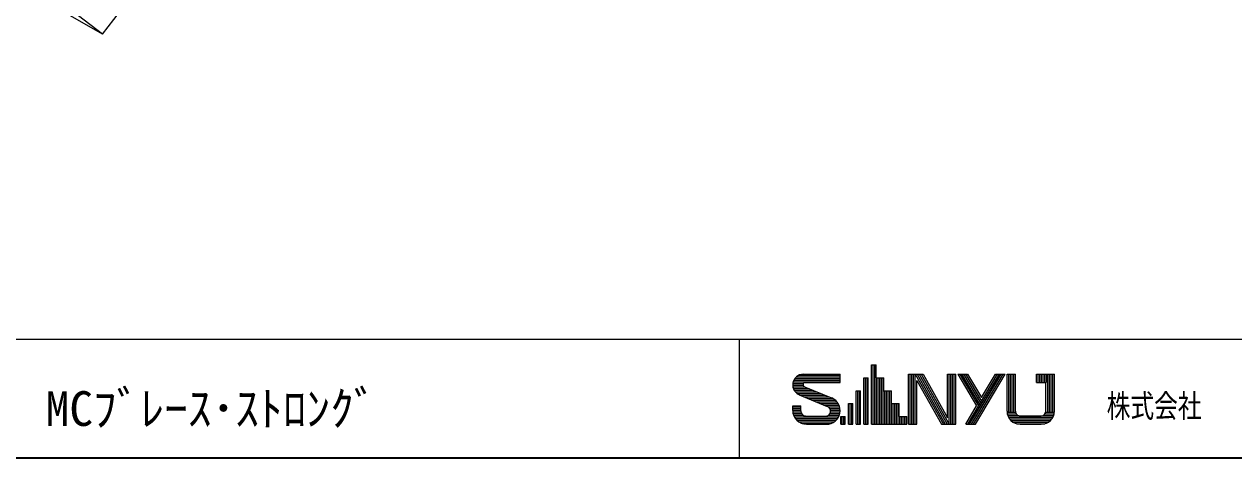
# Model space of a CAD drawing. Units: millimetres on the paper. Extents: x -405 to 405, y -286 to 286.
# Drawn here: x -300.7 to -147.7, y -286 to -231.2 of the extents above; entities that cross this region are included whole.
import ezdxf
from ezdxf.enums import TextEntityAlignment as Align

# ---------------------------------------------------------------- set-up
doc = ezdxf.new("R2010")
doc.units = ezdxf.units.MM
doc.layers.add('0-5_ブレス材', color=4, linetype='Continuous', lineweight=18)
doc.layers.add('F-0_図面枠', color=4, linetype='Continuous', lineweight=18)
doc.layers.add('F-3_文字2', color=7, linetype='Continuous')
doc.styles.add('ＭＳ ゴシック', font='')
doc.styles.get('ＭＳ ゴシック').set_extended_font_data('MS Gothic')

msp = doc.modelspace()

# ---------------------------------------------------------------- linework, layer by layer
at = {"layer": '0-5_ブレス材'}
for q in [(-243.216, -170.389), (-316.798, -217.423), (-297.164, -227.553)]:
    msp.add_line((-290.817, -232.423), q, dxfattribs=at)
at = {"layer": 'F-0_図面枠'}
for p, q in [((-405, -271), (-15.5, -271)), ((-210.25, -271), (-210.25, -286)), ((-202.15, -275.428), (-197.487, -275.428)), ((-197.487, -276.461), (-197.487, -275.428)), ((-193.524, -274.229), (-192.924, -274.229)), ((-193.524, -281.756), (-193.524, -274.229)), ((-193.313, -281.756), (-193.313, -274.229)), ((-193.102, -281.756), (-193.102, -274.229)), ((-192.924, -275.894), (-192.924, -274.229)), ((-188.828, -275.428), (-186.996, -275.428)), ((-188.828, -281.756), (-188.828, -275.428)), ((-188.617, -281.756), (-188.617, -275.428)), ((-188.406, -281.756), (-188.406, -275.428)), ((-188.195, -281.756), (-188.195, -275.428)), ((-187.99, -275.404), (-184.422, -281.756)), ((-187.984, -281.756), (-187.984, -275.428)), ((-187.734, -275.428), (-184.181, -281.756)), ((-187.492, -275.428), (-183.938, -281.756)), ((-187.25, -275.428), (-183.782, -281.605)), ((-186.996, -275.428), (-183.898, -280.944)), ((-183.898, -280.944), (-183.898, -275.428)), ((-183.898, -275.428), (-182.832, -275.428)), ((-183.676, -281.756), (-183.676, -275.428)), ((-183.465, -281.756), (-183.465, -275.428)), ((-183.254, -281.756), (-183.254, -275.428)), ((-183.043, -281.756), (-183.043, -275.428)), ((-182.832, -281.756), (-182.832, -275.428)), ((-182.599, -275.428), (-181.36, -275.428)), ((-182.599, -275.428), (-180.222, -279.434)), ((-182.354, -275.428), (-179.97, -279.445)), ((-182.109, -275.428), (-179.847, -279.238)), ((-181.863, -275.428), (-179.724, -279.032)), ((-181.618, -275.428), (-179.602, -278.825)), ((-181.36, -275.428), (-179.602, -278.39)), ((-181.342, -281.756), (-177.586, -275.428)), ((-181.097, -281.756), (-177.34, -275.428)), ((-180.851, -281.756), (-177.095, -275.428)), ((-180.606, -281.756), (-176.85, -275.428)), ((-180.361, -281.756), (-176.604, -275.428)), ((-179.602, -278.39), (-177.844, -275.428)), ((-177.844, -275.428), (-176.604, -275.428)), ((-176.371, -280.091), (-176.371, -275.428)), ((-176.371, -275.428), (-175.305, -275.428)), ((-176.16, -280.219), (-176.16, -275.428)), ((-175.949, -280.219), (-175.949, -275.428)), ((-175.738, -280.219), (-175.738, -275.428)), ((-175.527, -280.219), (-175.527, -275.428)), ((-175.305, -280.091), (-175.305, -275.428)), ((-172.641, -275.428), (-170.376, -275.428)), ((-172.641, -276.494), (-172.641, -275.428)), ((-172.43, -276.494), (-172.43, -275.428)), ((-172.219, -276.494), (-172.219, -275.428)), ((-172.008, -276.494), (-172.008, -275.428)), ((-171.797, -276.494), (-171.797, -275.428)), ((-171.586, -276.494), (-171.586, -275.428)), ((-171.375, -276.494), (-171.375, -275.428)), ((-171.22, -280.219), (-171.22, -275.428)), ((-171.009, -280.219), (-171.009, -275.428)), ((-170.798, -280.219), (-170.798, -275.428)), ((-170.587, -280.219), (-170.587, -275.428)), ((-170.376, -280.091), (-170.376, -275.428)), ((-203.482, -276.816), (-202.141, -276.816)), ((-203.471, -276.605), (-202.113, -276.605)), ((-203.426, -276.394), (-197.487, -276.394)), ((-203.344, -276.183), (-197.487, -276.183)), ((-203.215, -275.972), (-197.487, -275.972)), ((-203.02, -275.761), (-197.487, -275.761)), ((-202.693, -275.55), (-197.487, -275.55)), ((-201.975, -277.008), (-198.555, -278.426)), ((-201.892, -276.461), (-197.487, -276.461)), ((-194.49, -275.894), (-193.945, -275.894)), ((-194.49, -281.756), (-194.49, -275.894)), ((-194.279, -281.756), (-194.279, -275.894)), ((-194.068, -281.756), (-194.068, -275.894)), ((-193.945, -281.756), (-193.945, -275.894)), ((-192.924, -275.894), (-191.958, -275.894)), ((-192.891, -281.756), (-192.891, -275.894)), ((-192.68, -281.756), (-192.68, -275.894)), ((-192.469, -281.756), (-192.469, -275.894)), ((-192.258, -281.756), (-192.258, -275.894)), ((-192.047, -281.756), (-192.047, -275.894)), ((-191.958, -277.515), (-191.958, -275.894)), ((-187.762, -281.756), (-187.762, -276.241)), ((-187.762, -276.241), (-184.664, -281.756)), ((-172.641, -276.494), (-171.442, -276.494)), ((-171.442, -280.091), (-171.442, -276.494)), ((-203.459, -277.027), (-201.928, -277.027)), ((-203.402, -277.238), (-201.42, -277.238)), ((-203.304, -277.449), (-200.912, -277.449)), ((-203.155, -277.66), (-200.403, -277.66)), ((-202.926, -277.871), (-199.895, -277.871)), ((-202.649, -278.026), (-199.116, -279.491)), ((-202.515, -278.082), (-199.386, -278.082)), ((-202.007, -278.293), (-198.878, -278.293)), ((-201.498, -278.503), (-198.393, -278.503)), ((-195.455, -281.756), (-195.455, -277.515)), ((-195.455, -277.515), (-194.912, -277.515)), ((-195.244, -281.756), (-195.244, -277.515)), ((-195.034, -281.756), (-195.034, -277.515)), ((-194.912, -281.756), (-194.912, -277.515)), ((-191.958, -277.515), (-190.992, -277.515)), ((-191.836, -281.756), (-191.836, -277.515)), ((-191.625, -281.756), (-191.625, -277.515)), ((-191.414, -281.756), (-191.414, -277.515)), ((-191.203, -281.756), (-191.203, -277.515)), ((-190.992, -279.136), (-190.992, -277.515)), ((-203.482, -279.425), (-202.45, -279.425)), ((-203.482, -280.024), (-203.482, -279.425)), ((-203.481, -279.558), (-202.449, -279.558)), ((-203.481, -279.769), (-202.449, -279.769)), ((-203.481, -279.98), (-202.449, -279.98)), ((-202.45, -280.058), (-202.45, -279.425)), ((-200.99, -278.714), (-198.088, -278.714)), ((-200.481, -278.925), (-197.881, -278.925)), ((-199.973, -279.136), (-197.733, -279.136)), ((-199.464, -279.347), (-197.625, -279.347)), ((-198.98, -279.558), (-197.551, -279.558)), ((-198.775, -279.769), (-197.506, -279.769)), ((-198.696, -279.98), (-197.488, -279.98)), ((-196.421, -279.136), (-195.877, -279.136)), ((-196.421, -281.756), (-196.421, -279.136)), ((-196.21, -281.756), (-196.21, -279.136)), ((-195.999, -281.756), (-195.999, -279.136)), ((-195.877, -281.756), (-195.877, -279.136)), ((-190.992, -279.136), (-190.027, -279.136)), ((-190.992, -281.756), (-190.992, -279.136)), ((-190.781, -281.756), (-190.781, -279.136)), ((-190.571, -281.756), (-190.571, -279.136)), ((-190.36, -281.756), (-190.36, -279.136)), ((-190.149, -281.756), (-190.149, -279.136)), ((-190.027, -280.757), (-190.027, -279.136)), ((-181.6, -281.756), (-180.222, -279.434)), ((-203.474, -280.191), (-202.436, -280.191)), ((-203.441, -280.402), (-202.354, -280.402)), ((-203.379, -280.613), (-202.152, -280.613)), ((-203.287, -280.824), (-197.682, -280.824)), ((-203.157, -281.035), (-197.812, -281.035)), ((-202.978, -281.246), (-197.99, -281.246)), ((-202.724, -281.457), (-198.245, -281.457)), ((-201.784, -280.724), (-199.25, -280.724)), ((-198.96, -280.613), (-197.59, -280.613)), ((-198.767, -280.402), (-197.529, -280.402)), ((-198.694, -280.191), (-197.495, -280.191)), ((-197.387, -281.756), (-197.387, -280.757)), ((-197.387, -280.757), (-196.843, -280.757)), ((-197.211, -281.756), (-197.211, -280.757)), ((-197, -281.756), (-197, -280.757)), ((-196.843, -281.756), (-196.843, -280.757)), ((-190.027, -280.757), (-189.061, -280.757)), ((-189.938, -281.756), (-189.938, -280.757)), ((-189.727, -281.756), (-189.727, -280.757)), ((-189.516, -281.756), (-189.516, -280.757)), ((-189.305, -281.756), (-189.305, -280.757)), ((-189.094, -281.756), (-189.094, -280.757)), ((-189.061, -281.756), (-189.061, -280.757)), ((-176.371, -280.113), (-176.349, -280.113)), ((-176.366, -280.219), (-175.292, -280.219)), ((-176.336, -280.43), (-175.201, -280.43)), ((-176.278, -280.641), (-174.945, -280.641)), ((-176.187, -280.851), (-170.56, -280.851)), ((-176.058, -281.062), (-170.689, -281.062)), ((-175.878, -281.273), (-170.869, -281.273)), ((-175.618, -281.484), (-171.129, -281.484)), ((-174.706, -280.691), (-172.041, -280.691)), ((-171.802, -280.641), (-170.469, -280.641)), ((-171.547, -280.43), (-170.411, -280.43)), ((-171.456, -280.219), (-170.381, -280.219)), ((-202.298, -281.668), (-198.671, -281.668)), ((-201.75, -281.756), (-199.075, -281.756)), ((-197.387, -281.756), (-196.843, -281.756)), ((-196.421, -281.756), (-195.877, -281.756)), ((-195.455, -281.756), (-194.912, -281.756)), ((-194.49, -281.756), (-193.945, -281.756)), ((-193.524, -281.756), (-189.061, -281.756)), ((-188.828, -281.756), (-187.762, -281.756)), ((-184.664, -281.756), (-182.832, -281.756)), ((-181.6, -281.756), (-180.361, -281.756)), ((-175.153, -281.695), (-171.595, -281.695)), ((-174.706, -281.756), (-172.041, -281.756))]:
    msp.add_line(p, q, dxfattribs=at)
at = {"layer": 'F-0_図面枠', "color": 7, "lineweight": 35}
msp.add_line((-405, -286), (-15.5, -286), dxfattribs=at)
at = {"layer": 'F-0_図面枠'}
for centre, radius, start, end in [((-202.132, -276.779), 1.35, 90.76968, 251.60579), ((-201.866, -276.745), 0.284, 92.62549, 247.52919), ((-199.218, -280.025), 1.731, 269.93188, 67.46921), ((-201.75, -280.024), 1.732, 179.99979, 270.00009), ((-201.784, -280.058), 0.666, 179.99979, 270.00009), ((-199.318, -280.092), 0.632, 267.5421, 69.85329), ((-174.706, -280.091), 1.665, 179.99979, 270.00009), ((-174.706, -280.091), 0.6, 179.99979, 270.00009), ((-172.041, -280.091), 0.6, 270.00009, 0), ((-172.041, -280.091), 1.665, 270.00009, 0)]:
    msp.add_arc(centre, radius, start, end, dxfattribs=at)

# ---------------------------------------------------------------- texts
at = {"layer": 'F-0_図面枠', "color": 7, "style": 'ＭＳ ゴシック', "width": 0.75}
msp.add_text('株式会社', height=2.933, dxfattribs=at).set_placement((-163.76, -281.775), align=Align.BOTTOM_LEFT)
at = {"layer": 'F-3_文字2', "style": 'ＭＳ ゴシック'}
msp.add_text('MCﾌﾞﾚｰｽ･ｽﾄﾛﾝｸﾞ', height=4.399, dxfattribs=at).set_placement((-297.999, -283.291), align=Align.BOTTOM_LEFT)

doc.saveas('drawing.dxf')
